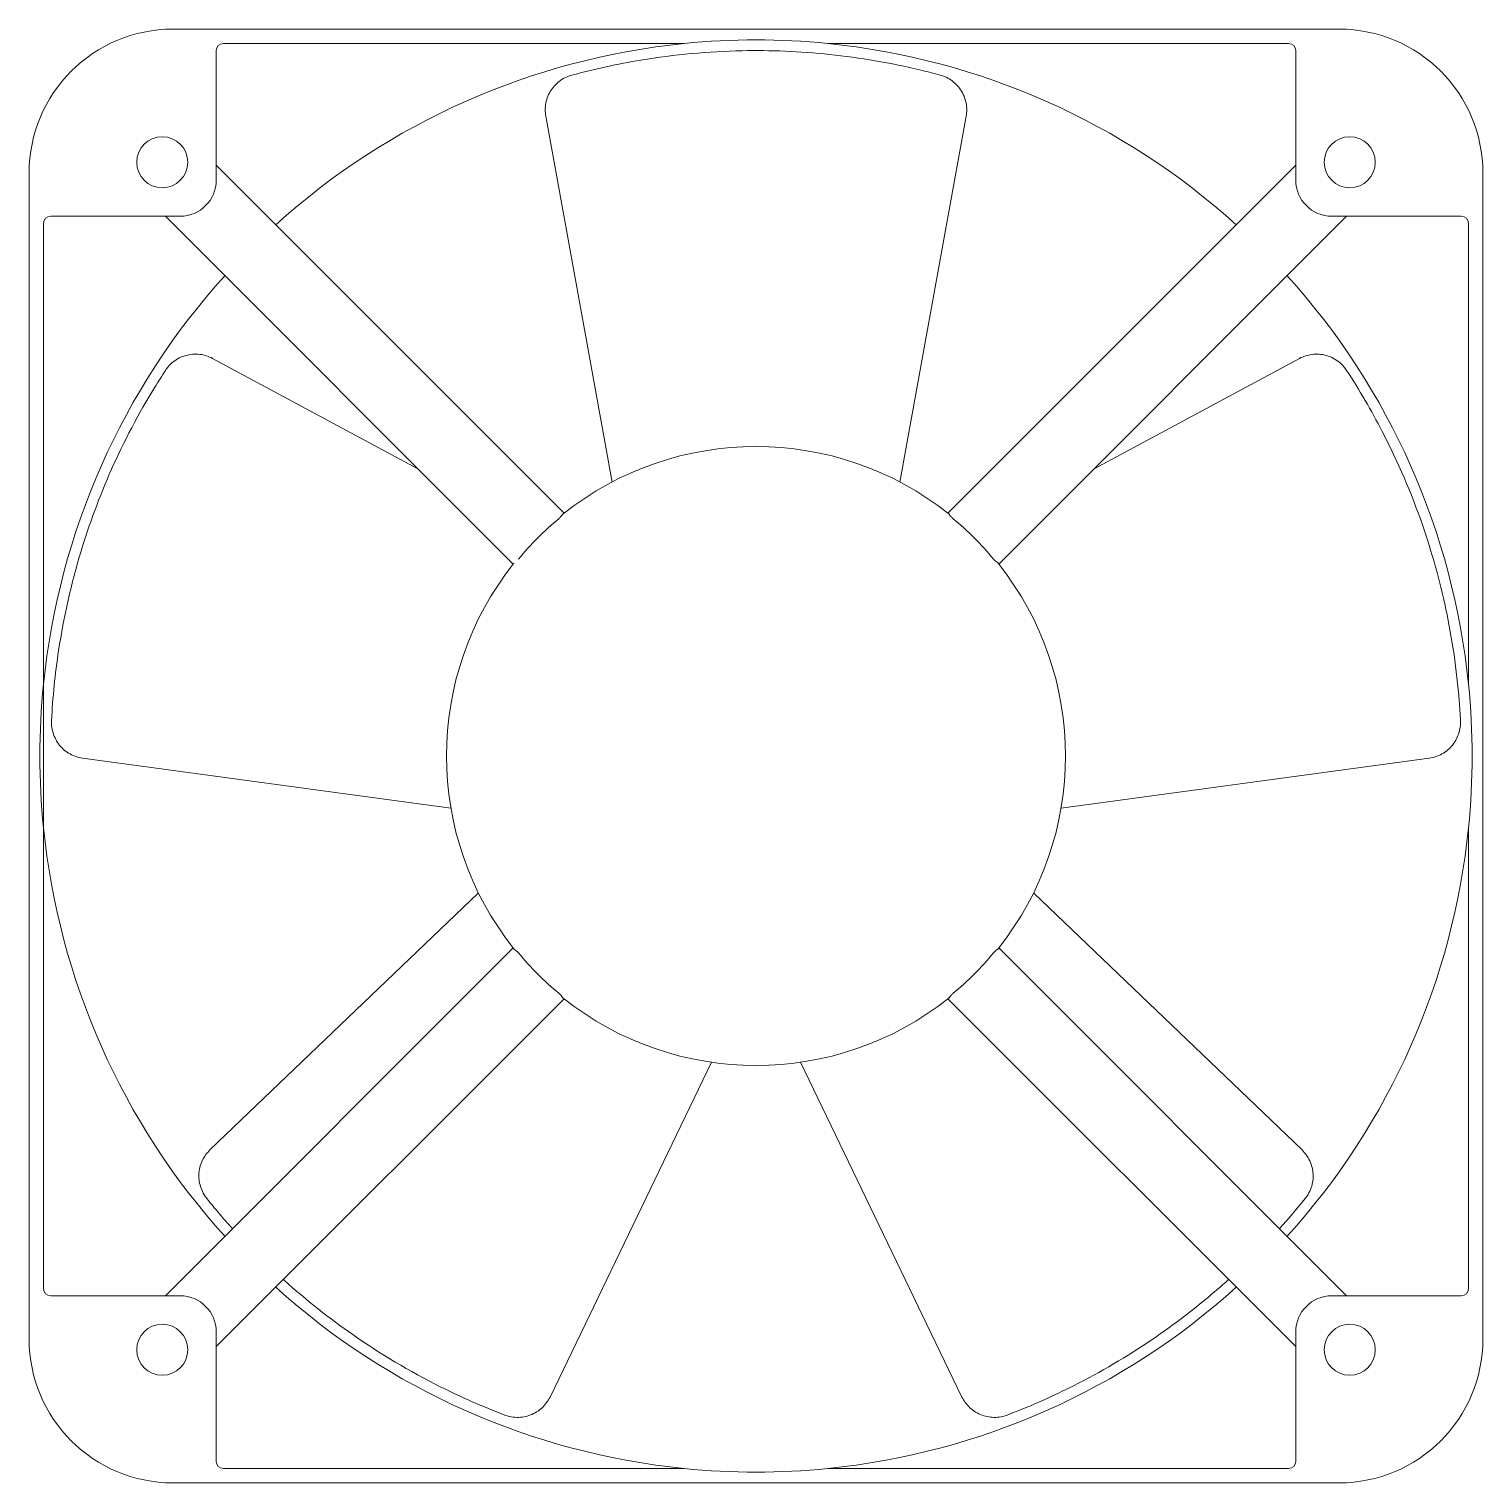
# Model space of a CAD drawing. Header units: inches. Extents: x 0 to 121, y 0 to 121.
import ezdxf

# ---------------------------------------------------------------- set-up
doc = ezdxf.new("R2010")
doc.units = ezdxf.units.IN
doc.layers.add('hw_VTP', color=7, linetype='Continuous', lineweight=13)

# ---------------------------------------------------------------- blocks, each defined once
blk = doc.blocks.new('Q_FAN120X120')
at = {"layer": 'hw_VTP', "color": 0}
for p, q in [((5331.67, 13102.54), (5428.87, 13102.54)), ((5335.27, 13100.74), (5335.27, 13089.94)), ((5374.29, 13101.34), (5335.87, 13101.34)), ((5424.67, 13101.34), (5386.25, 13101.34)), ((5425.27, 13089.94), (5425.27, 13100.74)), ((5362.75, 13095.27), (5368.27, 13064.78)), ((5392.27, 13064.78), (5397.79, 13095.27)), ((5335.27, 13091.19), (5364.27, 13062.18)), ((5396.27, 13062.18), (5425.27, 13091.19)), ((5319.67, 12993.34), (5319.67, 13090.54)), ((5440.87, 13090.54), (5440.87, 12993.34)), ((5320.87, 13086.34), (5320.87, 13047.92)), ((5332.27, 13086.94), (5321.47, 13086.94)), ((5360.03, 13057.94), (5331.03, 13086.94)), ((5429.51, 13086.94), (5400.51, 13057.94)), ((5439.07, 13086.94), (5428.27, 13086.94)), ((5439.67, 13047.92), (5439.67, 13086.34)), ((5352.09, 13065.88), (5334.96, 13075.09)), ((5425.57, 13075.09), (5408.45, 13065.88)), ((5320.87, 13035.97), (5320.87, 13047.92)), ((5324.13, 13041.76), (5354.84, 13037.59)), ((5405.7, 13037.59), (5436.4, 13041.76)), ((5320.87, 13035.97), (5320.87, 12997.54)), ((5439.67, 12997.54), (5439.67, 13035.97)), ((5357.14, 13030.52), (5334.75, 13009.1)), ((5425.79, 13009.1), (5403.4, 13030.52)), ((5331.03, 12996.94), (5360.03, 13025.94)), ((5400.51, 13025.94), (5429.51, 12996.94)), ((5364.27, 13021.7), (5335.27, 12992.7)), ((5425.27, 12992.7), (5396.27, 13021.7)), ((5363.1, 12988.5), (5376.55, 13016.41)), ((5383.99, 13016.41), (5397.44, 12988.5)), ((5321.47, 12996.94), (5332.27, 12996.94)), ((5428.27, 12996.94), (5439.07, 12996.94)), ((5335.27, 12993.94), (5335.27, 12983.14)), ((5425.27, 12983.14), (5425.27, 12993.94)), ((5335.87, 12982.54), (5374.29, 12982.54)), ((5386.25, 12982.54), (5424.67, 12982.54)), ((5428.87, 12981.34), (5331.67, 12981.34))]:
    blk.add_line(p, q, dxfattribs=at)
for centre in [(5330.77, 13091.44), (5429.77, 13091.44), (5330.77, 12992.44), (5429.77, 12992.44)]:
    blk.add_circle(centre, 2.13, dxfattribs=at)
for centre, radius, start, end in [((5331.67, 13090.54), 12, 90, 180), ((5428.87, 13090.54), 12, 0, 90), ((5335.87, 13100.74), 0.6, 90, 180), ((5380.27, 13041.94), 59.7, 95.7464, 132.1196), ((5380.27, 13041.94), 59.7, 84.2536, 95.7464), ((5380.27, 13041.94), 59.7, 47.8804, 84.2536), ((5424.67, 13100.74), 0.6, 0, 90), ((5332.27, 13089.94), 3, 270, 0), ((5428.27, 13089.94), 3, 180, 270), ((5321.47, 13086.34), 0.6, 90, 180), ((5439.07, 13086.34), 0.6, 0, 90), ((5380.27, 13041.94), 59.7, 137.8804, 174.2536), ((5380.27, 13041.94), 59.7, 5.7464, 42.1196), ((5380.27, 13041.94), 25.8, 51.4977, 128.5023), ((5380.27, 13041.94), 25.72, 129.6457, 140.3543), ((5380.27, 13041.94), 25.72, 39.6457, 50.3543), ((5380.27, 13041.94), 25.8, 141.4977, 218.5023), ((5380.27, 13041.94), 25.8, 321.4977, 38.5023), ((5380.27, 13041.94), 59.7, 174.2536, 185.7464), ((5380.27, 13041.94), 59.7, 354.2536, 5.7464), ((5380.27, 13041.94), 59.7, 185.7464, 222.1196), ((5380.27, 13041.94), 59.7, 317.8804, 354.2536), ((5380.27, 13041.94), 25.72, 219.6457, 230.3543), ((5380.27, 13041.94), 25.72, 309.6457, 320.3543), ((5380.27, 13041.94), 25.8, 231.4977, 308.5023), ((5321.47, 12997.54), 0.6, 180, 270), ((5380.27, 13041.94), 59.7, 227.8804, 264.2536), ((5380.27, 13041.94), 59.7, 275.7464, 312.1196), ((5439.07, 12997.54), 0.6, 270, 0), ((5332.27, 12993.94), 3, 0, 90), ((5428.27, 12993.94), 3, 90, 180), ((5331.67, 12993.34), 12, 180, 270), ((5428.87, 12993.34), 12, 270, 0), ((5335.87, 12983.14), 0.6, 180, 270), ((5424.67, 12983.14), 0.6, 270, 0), ((5380.27, 13041.94), 59.7, 264.2536, 275.7464)]:
    blk.add_arc(centre, radius, start, end, dxfattribs=at)
for points, knots in [([(5395.62, 13098.7), (5395.09, 13098.85), (5394.56, 13098.98), (5391.49, 13099.72), (5388.92, 13100.16), (5383.9, 13100.69), (5381.44, 13100.78), (5376.32, 13100.68), (5373.47, 13100.42), (5368.72, 13099.63), (5366.8, 13099.21), (5364.92, 13098.7)], [33.009785, 33.009785, 33.009785, 33.009785, 33.267194, 33.267194, 34.491054, 34.491054, 35.714914, 35.714914, 37.185277, 37.185277, 38.203325, 38.203325, 38.203325, 38.203325]), ([(5364.92, 13098.7), (5364.79, 13098.67), (5364.66, 13098.62), (5364.15, 13098.41), (5363.8, 13098.17), (5363.28, 13097.62), (5363.07, 13097.3), (5362.77, 13096.58), (5362.7, 13096.18), (5362.7, 13095.63), (5362.72, 13095.45), (5362.75, 13095.27)], [0.9421599, 0.9421599, 0.9421599, 0.9421599, 1.0140011, 1.0140011, 1.2294873, 1.2294873, 1.4170143, 1.4170143, 1.6045412, 1.6045412, 1.6923119, 1.6923119, 1.6923119, 1.6923119]), ([(5397.79, 13095.27), (5397.82, 13095.45), (5397.84, 13095.63), (5397.84, 13095.81), (5397.84, 13096.18), (5397.76, 13096.59), (5397.46, 13097.33), (5397.22, 13097.66), (5396.69, 13098.2), (5396.35, 13098.43), (5395.87, 13098.63), (5395.74, 13098.67), (5395.62, 13098.7)], [2.9402998, 2.9402998, 2.9402998, 2.9402998, 3.027626, 3.027626, 3.027626, 3.2161996, 3.2161996, 3.4047732, 3.4047732, 3.5942766, 3.5942766, 3.6550256, 3.6550256, 3.6550256, 3.6550256]), ([(5334.96, 13075.09), (5334.8, 13075.17), (5334.64, 13075.24), (5334.47, 13075.3), (5334.11, 13075.41), (5333.7, 13075.47), (5332.91, 13075.4), (5332.52, 13075.29), (5331.84, 13074.95), (5331.52, 13074.7), (5331.18, 13074.29), (5331.1, 13074.19), (5331.03, 13074.08)], [2.9402998, 2.9402998, 2.9402998, 2.9402998, 3.027626, 3.027626, 3.027626, 3.2161996, 3.2161996, 3.4047732, 3.4047732, 3.5942766, 3.5942766, 3.6550256, 3.6550256, 3.6550256, 3.6550256]), ([(5429.51, 13074.08), (5429.43, 13074.2), (5429.35, 13074.31), (5428.99, 13074.72), (5428.65, 13074.98), (5427.97, 13075.3), (5427.6, 13075.41), (5426.82, 13075.46), (5426.42, 13075.41), (5425.9, 13075.24), (5425.73, 13075.17), (5425.57, 13075.09)], [0.9421599, 0.9421599, 0.9421599, 0.9421599, 1.0140011, 1.0140011, 1.2294873, 1.2294873, 1.4170143, 1.4170143, 1.6045412, 1.6045412, 1.6923119, 1.6923119, 1.6923119, 1.6923119]), ([(5331.03, 13074.08), (5330.73, 13073.62), (5330.44, 13073.16), (5328.78, 13070.47), (5327.58, 13068.16), (5325.52, 13063.55), (5324.68, 13061.24), (5323.19, 13056.34), (5322.56, 13053.55), (5321.84, 13048.79), (5321.64, 13046.83), (5321.54, 13044.88)], [33.009785, 33.009785, 33.009785, 33.009785, 33.267194, 33.267194, 34.491054, 34.491054, 35.714914, 35.714914, 37.185277, 37.185277, 38.203325, 38.203325, 38.203325, 38.203325]), ([(5439, 13044.88), (5438.97, 13045.43), (5438.93, 13045.98), (5438.69, 13049.13), (5438.31, 13051.7), (5437.26, 13056.64), (5436.59, 13059.01), (5434.91, 13063.85), (5433.78, 13066.47), (5431.57, 13070.75), (5430.57, 13072.45), (5429.51, 13074.08)], [33.009785, 33.009785, 33.009785, 33.009785, 33.267194, 33.267194, 34.491054, 34.491054, 35.714914, 35.714914, 37.185277, 37.185277, 38.203325, 38.203325, 38.203325, 38.203325]), ([(5363.86, 13061.75), (5363.86, 13061.75), (5363.87, 13061.75), (5363.9, 13061.78), (5363.93, 13061.81), (5363.99, 13061.88), (5364.03, 13061.92), (5364.1, 13062.01), (5364.14, 13062.06), (5364.18, 13062.11), (5364.19, 13062.12), (5364.21, 13062.13)], [-0.9579555, -0.9579555, -0.9579555, -0.9579555, -0.9550129, -0.9550129, -0.9358602, -0.9358602, -0.907986, -0.907986, -0.8694107, -0.8694107, -0.8541095, -0.8541095, -0.8541095, -0.8541095]), ([(5396.33, 13062.13), (5396.35, 13062.12), (5396.37, 13062.1), (5396.42, 13062.03), (5396.46, 13061.98), (5396.54, 13061.88), (5396.57, 13061.85), (5396.63, 13061.79), (5396.65, 13061.77), (5396.68, 13061.75)], [-1.1093364, -1.1093364, -1.1093364, -1.1093364, -1.0855865, -1.0855865, -1.045636, -1.045636, -1.0209105, -1.0209105, -1.0040742, -1.0040742, -1.0040742, -1.0040742]), ([(5400.07, 13058.35), (5400.08, 13058.35), (5400.08, 13058.34), (5400.11, 13058.31), (5400.14, 13058.28), (5400.2, 13058.22), (5400.24, 13058.18), (5400.34, 13058.11), (5400.39, 13058.08), (5400.44, 13058.03), (5400.45, 13058.02), (5400.46, 13058)], [-0.9579555, -0.9579555, -0.9579555, -0.9579555, -0.9550129, -0.9550129, -0.9358602, -0.9358602, -0.907986, -0.907986, -0.8694107, -0.8694107, -0.8541095, -0.8541095, -0.8541095, -0.8541095]), ([(5321.54, 13044.88), (5321.54, 13044.75), (5321.54, 13044.61), (5321.59, 13044.06), (5321.71, 13043.66), (5322.07, 13043), (5322.31, 13042.69), (5322.9, 13042.19), (5323.25, 13042), (5323.78, 13041.83), (5323.95, 13041.78), (5324.13, 13041.76)], [0.9421599, 0.9421599, 0.9421599, 0.9421599, 1.0140011, 1.0140011, 1.2294873, 1.2294873, 1.4170143, 1.4170143, 1.6045412, 1.6045412, 1.6923119, 1.6923119, 1.6923119, 1.6923119]), ([(5436.4, 13041.76), (5436.58, 13041.78), (5436.76, 13041.83), (5436.93, 13041.88), (5437.28, 13042), (5437.64, 13042.19), (5438.25, 13042.71), (5438.5, 13043.04), (5438.84, 13043.71), (5438.96, 13044.1), (5439, 13044.63), (5439, 13044.76), (5439, 13044.88)], [2.9402998, 2.9402998, 2.9402998, 2.9402998, 3.027626, 3.027626, 3.027626, 3.2161996, 3.2161996, 3.4047732, 3.4047732, 3.5942766, 3.5942766, 3.6550256, 3.6550256, 3.6550256, 3.6550256]), ([(5360.46, 13025.53), (5360.46, 13025.54), (5360.46, 13025.54), (5360.43, 13025.58), (5360.4, 13025.6), (5360.33, 13025.67), (5360.29, 13025.7), (5360.2, 13025.77), (5360.15, 13025.81), (5360.1, 13025.86), (5360.09, 13025.87), (5360.08, 13025.88)], [-0.9579555, -0.9579555, -0.9579555, -0.9579555, -0.9550129, -0.9550129, -0.9358602, -0.9358602, -0.907986, -0.907986, -0.8694107, -0.8694107, -0.8541095, -0.8541095, -0.8541095, -0.8541095]), ([(5400.46, 13025.88), (5400.44, 13025.86), (5400.42, 13025.84), (5400.36, 13025.79), (5400.3, 13025.75), (5400.21, 13025.67), (5400.17, 13025.64), (5400.12, 13025.58), (5400.09, 13025.56), (5400.07, 13025.53)], [-1.1093364, -1.1093364, -1.1093364, -1.1093364, -1.0855865, -1.0855865, -1.045636, -1.045636, -1.0209105, -1.0209105, -1.0040742, -1.0040742, -1.0040742, -1.0040742]), ([(5364.21, 13021.75), (5364.19, 13021.77), (5364.17, 13021.79), (5364.11, 13021.86), (5364.07, 13021.91), (5364, 13022), (5363.97, 13022.04), (5363.91, 13022.09), (5363.88, 13022.12), (5363.86, 13022.14)], [-1.1093364, -1.1093364, -1.1093364, -1.1093364, -1.0855865, -1.0855865, -1.045636, -1.045636, -1.0209105, -1.0209105, -1.0040742, -1.0040742, -1.0040742, -1.0040742]), ([(5396.68, 13022.14), (5396.67, 13022.14), (5396.67, 13022.13), (5396.64, 13022.1), (5396.61, 13022.08), (5396.54, 13022.01), (5396.51, 13021.97), (5396.44, 13021.87), (5396.4, 13021.83), (5396.35, 13021.77), (5396.34, 13021.76), (5396.33, 13021.75)], [-0.9579555, -0.9579555, -0.9579555, -0.9579555, -0.9550129, -0.9550129, -0.9358602, -0.9358602, -0.907986, -0.907986, -0.8694107, -0.8694107, -0.8541095, -0.8541095, -0.8541095, -0.8541095]), ([(5334.75, 13009.1), (5334.62, 13008.97), (5334.5, 13008.83), (5334.39, 13008.69), (5334.17, 13008.39), (5334, 13008.02), (5333.81, 13007.24), (5333.8, 13006.83), (5333.92, 13006.09), (5334.06, 13005.7), (5334.33, 13005.25), (5334.41, 13005.15), (5334.49, 13005.05)], [2.9402998, 2.9402998, 2.9402998, 2.9402998, 3.027626, 3.027626, 3.027626, 3.2161996, 3.2161996, 3.4047732, 3.4047732, 3.5942766, 3.5942766, 3.6550256, 3.6550256, 3.6550256, 3.6550256]), ([(5426.05, 13005.05), (5426.14, 13005.15), (5426.22, 13005.26), (5426.5, 13005.73), (5426.64, 13006.14), (5426.74, 13006.88), (5426.72, 13007.27), (5426.54, 13008.02), (5426.36, 13008.39), (5426.04, 13008.83), (5425.92, 13008.97), (5425.79, 13009.1)], [0.9421599, 0.9421599, 0.9421599, 0.9421599, 1.0140011, 1.0140011, 1.2294873, 1.2294873, 1.4170143, 1.4170143, 1.6045412, 1.6045412, 1.6923119, 1.6923119, 1.6923119, 1.6923119]), ([(5334.49, 13005.05), (5334.83, 13004.62), (5335.18, 13004.2), (5335.89, 13003.36), (5336.26, 13002.95), (5336.62, 13002.54)], [33.0097847, 33.0097847, 33.0097847, 33.0097847, 33.2671943, 33.2671943, 33.524767, 33.524767, 33.524767, 33.524767]), ([(5340.87, 12998.3), (5340.89, 12998.28), (5340.91, 12998.26), (5342.8, 12996.55), (5344.74, 12995.04), (5348.94, 12992.11), (5351.39, 12990.64), (5355.7, 12988.48), (5357.51, 12987.69), (5359.33, 12987)], [34.477799, 34.477799, 34.477799, 34.477799, 34.491054, 34.491054, 35.714914, 35.714914, 37.185277, 37.185277, 38.203325, 38.203325, 38.203325, 38.203325]), ([(5401.21, 12987), (5401.73, 12987.2), (5402.24, 12987.4), (5405.16, 12988.61), (5407.49, 12989.76), (5411.86, 12992.29), (5413.9, 12993.66), (5417.09, 12996.07), (5418.4, 12997.16), (5419.67, 12998.3)], [33.009785, 33.009785, 33.009785, 33.009785, 33.267194, 33.267194, 34.491054, 34.491054, 35.714914, 35.714914, 36.59776, 36.59776, 36.59776, 36.59776]), ([(5359.33, 12987), (5359.45, 12986.95), (5359.58, 12986.91), (5360.12, 12986.79), (5360.54, 12986.78), (5361.28, 12986.92), (5361.65, 12987.05), (5362.31, 12987.46), (5362.6, 12987.74), (5362.92, 12988.18), (5363.02, 12988.34), (5363.1, 12988.5)], [0.9421599, 0.9421599, 0.9421599, 0.9421599, 1.0140011, 1.0140011, 1.2294873, 1.2294873, 1.4170143, 1.4170143, 1.6045412, 1.6045412, 1.6923119, 1.6923119, 1.6923119, 1.6923119]), ([(5397.44, 12988.5), (5397.52, 12988.34), (5397.61, 12988.18), (5397.72, 12988.04), (5397.94, 12987.73), (5398.24, 12987.45), (5398.92, 12987.04), (5399.3, 12986.9), (5400.05, 12986.78), (5400.46, 12986.79), (5400.97, 12986.92), (5401.09, 12986.95), (5401.21, 12987)], [2.9402998, 2.9402998, 2.9402998, 2.9402998, 3.027626, 3.027626, 3.027626, 3.2161996, 3.2161996, 3.4047732, 3.4047732, 3.5942766, 3.5942766, 3.6550256, 3.6550256, 3.6550256, 3.6550256])]:
    blk.add_open_spline(points, degree=3, knots=knots, dxfattribs=at)
blk.add_open_spline([(5423.91, 13002.54), (5424.65, 13003.36), (5425.37, 13004.2), (5426.05, 13005.05)], degree=3, dxfattribs=at)

msp = doc.modelspace()

# ---------------------------------------------------------------- block references
msp.add_blockref('Q_FAN120X120', (-5319.67, -12981.34))

doc.saveas('drawing.dxf')
